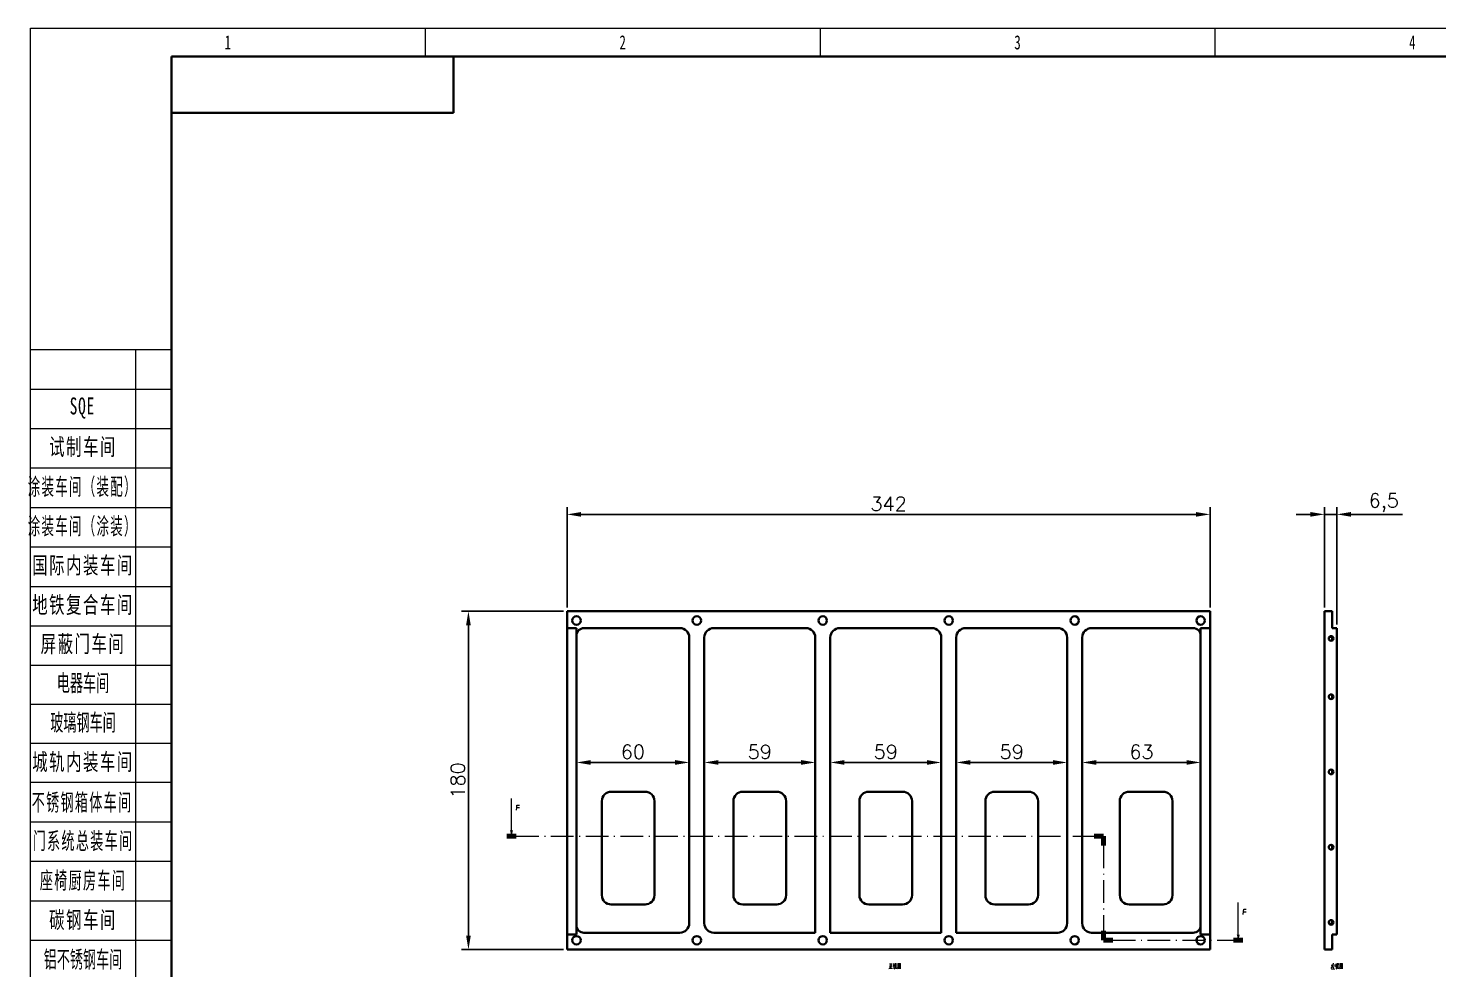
# Model space of a CAD drawing. Header units: millimetres. Extents: x -631 to 3210, y -561 to 2288.
# Drawn here: x -631 to 119, y 866 to 1366 of the extents above; entities that cross this region are included whole.
import ezdxf
from ezdxf.enums import TextEntityAlignment as Align

# ---------------------------------------------------------------- set-up
doc = ezdxf.new("R2010")
doc.units = ezdxf.units.MM
doc.header["$PDSIZE"] = -5
doc.linetypes.add('DASHDOT', pattern=[18.5, 12, -3, 0.5, -3])
doc.layers.get('0').update_dxf_attribs({"lineweight": 18})
for name, color, linetype, lineweight in [('尺寸线层', 3, 'Continuous', 18), ('粗实线层', 7, 'Continuous', 35), ('细实线层', 7, 'Continuous', 18)]:
    doc.layers.add(name, color=color, linetype=linetype, lineweight=lineweight)
doc.styles.get("Standard").update_dxf_attribs({"font": 'txt.shx', "bigfont": 'gbcbig.shx'})
doc.styles.add('标准', font='', dxfattribs={"width": 0.667})
doc.styles.get('标准').set_extended_font_data('宋体')
doc.dimstyles.get("Standard").update_dxf_attribs({"dimscale": 3, "dimtxt": 0.18, "dimasz": 0.18, "dimexe": 0.18, "dimexo": 0.0625, "dimgap": 0.09, "dimtad": 0, "dimtih": 1, "dimtoh": 1, "dimdec": 4, "dimzin": 0, "dimdsep": 46, "dimtxsty": 'Standard', "dimcen": 0.09, "dimdle": 0.36, "dimadec": 0, "dimazin": 0, "dimtfac": 1, "dimtdec": 4, "dimtofl": 0, "dimtmove": 0, "dimatfit": 3, "dimfxl": 1, "dimtolj": 1, "dimtzin": 0, "dimarcsym": 0})

# ---------------------------------------------------------------- blocks, each defined once
blk = doc.blocks.new('*X1')
at = {"layer": '尺寸线层', "linetype": 'Continuous'}
for p, q in [((-185, 91.49), (-210, 91.49)), ((-191.37, 91.49), (-191.37, -90.21)), ((-185, 84.49), (-210, 84.49)), ((-185, 77.49), (-210, 77.49)), ((-185, 70.49), (-210, 70.49)), ((-185, 63.49), (-210, 63.49)), ((-185, 56.49), (-210, 56.49)), ((-185, 49.49), (-210, 49.49)), ((-185, 42.49), (-210, 42.49)), ((-185, 35.56), (-210, 35.56)), ((-185, 35.56), (-210, 35.56)), ((-185, 28.64), (-210, 28.64)), ((-185, 28.64), (-210, 28.64)), ((-185, 21.71), (-210, 21.71)), ((-185, 21.71), (-210, 21.71)), ((-185, 14.79), (-210, 14.79)), ((-185, 7.79), (-210, 7.79)), ((-185, 0.79), (-210, 0.79)), ((-185, -6.21), (-210, -6.21)), ((-185, -13.21), (-210, -13.21))]:
    blk.add_line(p, q, dxfattribs=at)
at = {"layer": '粗实线层'}
for p, q in [((-185, -143.5), (-185, 143.5)), ((-185, 143.5), (205, 143.5)), ((-135, 143.5), (-135, 133.5)), ((-135, 133.5), (-185, 133.5))]:
    blk.add_line(p, q, dxfattribs=at)
at = {"layer": '细实线层'}
for p, q in [((-210, -148.5), (-210, 148.5)), ((-210, 148.5), (210, 148.5)), ((-140, 148.5), (-140, 143.5)), ((-70, 148.5), (-70, 143.5)), ((0, 148.5), (0, 143.5))]:
    blk.add_line(p, q, dxfattribs=at)
at = {"layer": '尺寸线层', "linetype": 'Continuous', "char_height": 3, "attachment_point": 5, "style": '标准'}
for s, insert, width, line_spacing_factor in [('\\T1.1;\\W0.667;SQE', (-200.8, 81.17), 31.0587, 0.47619), ('\\T1.1;\\W0.667;试制车间', (-200.68, 74.14), 31.0587, 0.57381), ('\\T1.1;\\W0.54149;涂装车间（装配）', (-200.73, 67.06), 27.5396, 0.574243), ('\\T1.1;\\W0.54149;涂装车间（涂装）', (-200.73, 60.06), 27.5396, 0.574243), ('\\T1.1;\\W0.667;国际内装车间', (-200.68, 53.14), 31.0587, 0.561905), ('\\T1.1;\\W0.667;地铁复合车间', (-200.68, 46.14), 31.0587, 0.561905), ('\\T1.1;\\W0.667;屏蔽门车间', (-200.68, 39.21), 31.0587, 0.561905), ('\\W1;{\\W0.567;\\T1;电器车间}', (-200.68, 32.29), 37.2629, 0.561905), ('\\W1;{\\W0.567;\\T1;玻璃钢车间}', (-200.68, 25.29), 37.2629, 0.564286), ('\\T1.1;城轨内装车间', (-200.68, 18.29), 18.6315, 1.15057), ('\\T1.1;{\\W0.567;不锈钢箱体车间}', (-200.85, 11.13), 18.6315, 1.15057), ('\\T1.1;{\\W0.567;门系统总装车间}', (-200.68, 4.29), 18.6315, 1.15057), ('\\T1.1;{\\W0.567;座椅厨房车间}', (-200.68, -2.71), 18.6315, 1.15057), ('\\T1.1;碳钢车间', (-200.68, -9.71), 18.6315, 1.15057), ('{\\W0.567;\\T1;铝不锈钢车间}', (-200.68, -16.71), 18.6315, 1.15057)]:
    blk.add_mtext(s, dxfattribs=dict(at, insert=insert, width=width, line_spacing_factor=line_spacing_factor))
at = {"layer": '尺寸线层', "style": '标准'}
for tag, height, width, p in [('T1', 2.5, 0.667, (-175, 146)), ('T2', 2.5, 0.667, (-105, 146)), ('T3', 2.5, 0.667, (-35, 146)), ('T4', 2.5, 0.667, (35, 146)), ('T5', 2.5, 0.667, (105, 146)), ('T6', 2.5, 0.667, (175, 146)), ('R1', 2.5, 0.667, (207.5, 111.38)), ('SQE', 3.5, 0.667, (-188.18, 80.99)), ('试制车间', 3.5, 0.28375, (-188.18, 73.99)), ('涂装车间（装配）', 3.5, 0.147264, (-188.18, 66.99)), ('涂装车间（涂装）', 3.5, 0.147264, (-188.18, 59.99)), ('国际内装车间', 3.5, 0.189302, (-188.18, 52.99)), ('地铁复合车间', 3.5, 0.186278, (-188.18, 46.02)), ('屏蔽门车间', 3.5, 0.225254, (-188.18, 39.14)), ('R2', 2.5, 0.667, (207.5, 37.12)), ('电器车间', 3.5, 0.292284, (-188.18, 32.21)), ('玻璃钢车间', 3.5, 0.225603, (-188.18, 25.29)), ('城轨内装车间', 3.5, 0.186278, (-188.18, 18.29)), ('不锈钢箱体车间', 3.5, 0.15932, (-188.18, 11.29)), ('门系统总装车间', 3.5, 0.161527, (-188.18, 4.29)), ('座椅厨房车间', 3.5, 0.186516, (-188.18, -2.71)), ('碳钢车间', 3.5, 0.28375, (-188.18, -9.71)), ('铝不锈钢车间', 3.5, 0.186397, (-188.18, -16.71)), ('风挡车间', 3.5, 0.284026, (-188.18, -23.71)), ('风道车间', 3.5, 0.284026, (-188.18, -30.71)), ('动车内装车间', 3.5, 0.186397, (-188.18, -37.71)), ('R3', 2.5, 0.667, (207.5, -37.12)), ('采购部', 3.5, 0.378308, (-188.18, -44.71)), ('检修服务部', 3.5, 0.223014, (-188.18, -51.71)), ('品管部', 3.5, 0.389426, (-188.18, -58.71)), ('生产保障部', 3.5, 0.223356, (-188.18, -65.71)), ('工业化部', 3.5, 0.281557, (-188.18, -72.71)), ('研发部', 3.5, 0.3788, (-188.18, -79.71)), ('旧底图总号', 3, 0.667, (-197.5, -100.5)), ('底图总号', 3, 0.667, (-197.5, -113.5)), ('R4', 2.5, 0.667, (207.5, -111.38)), ('签字', 3, 0.667, (-197.5, -126.5)), ('日期', 3, 0.667, (-197.5, -139.5)), ('B1', 2.5, 0.667, (-175, -146)), ('B2', 2.5, 0.667, (-105, -146)), ('B3', 2.5, 0.667, (-35, -146)), ('B4', 2.5, 0.667, (35, -146)), ('B5', 2.5, 0.667, (105, -146)), ('B6', 2.5, 0.667, (175, -146))]:
    blk.add_attdef(tag, text='', height=height, dxfattribs=dict(at, width=width)).set_placement(p, align=Align.MIDDLE_CENTER)
at = {"layer": '尺寸线层', "style": '标准', "width": 0.667}
blk.add_attdef('图号', text='', height=5.33, rotation=180, dxfattribs=at).set_placement((-160, 138.5), align=Align.MIDDLE_CENTER)
blk = doc.blocks.new('*X12')
at = {"layer": 'Defpoints', "color": 0, "transparency": 16777216}
for p in [(-2.59, 1107.98), (-344.59, 1056.51), (-2.59, 1056.51)]:
    blk.add_point(p, dxfattribs=at)
at = {"layer": '尺寸线层', "color": 0, "linetype": 'Continuous', "lineweight": -2, "transparency": 16777216}
for p, q in [((-344.59, 1058.39), (-344.59, 1111.73)), ((-2.59, 1058.39), (-2.59, 1111.73)), ((-337.09, 1107.98), (-10.09, 1107.98))]:
    blk.add_line(p, q, dxfattribs=at)
at = {"layer": '尺寸线层', "color": 0, "transparency": 16777216}
for points in [[(-337.09, 1109.23), (-337.09, 1106.73), (-344.59, 1107.98)], [(-10.09, 1109.23), (-10.09, 1106.73), (-2.59, 1107.98)]]:
    blk.add_solid(points, dxfattribs=at)
at = {"layer": '尺寸线层', "color": 0, "transparency": 16777216, "insert": (-173.59, 1113.6), "char_height": 7.5, "width": 38.5714, "attachment_point": 5, "bg_fill": 3, "box_fill_scale": 1.1, "bg_fill_color": 256, "bg_fill_true_color": 13158600, "bg_fill_transparency": 0}
blk.add_mtext('\\A1;342', dxfattribs=at)
blk = doc.blocks.new('*X13')
at = {"layer": 'Defpoints', "color": 0, "transparency": 16777216}
for p in [(-344.59, 1056.51), (-397.04, 876.51), (-344.59, 876.51)]:
    blk.add_point(p, dxfattribs=at)
at = {"layer": '尺寸线层', "color": 0, "linetype": 'Continuous', "lineweight": -2, "transparency": 16777216}
for p, q in [((-346.47, 1056.51), (-400.79, 1056.51)), ((-397.04, 1049.01), (-397.04, 884.01)), ((-346.47, 876.51), (-400.79, 876.51))]:
    blk.add_line(p, q, dxfattribs=at)
at = {"layer": '尺寸线层', "color": 0, "transparency": 16777216}
for points in [[(-398.29, 1049.01), (-395.79, 1049.01), (-397.04, 1056.51)], [(-398.29, 884.01), (-395.79, 884.01), (-397.04, 876.51)]]:
    blk.add_solid(points, dxfattribs=at)
at = {"layer": '尺寸线层', "color": 0, "transparency": 16777216, "insert": (-402.66, 966.51), "char_height": 7.5, "width": 36.4286, "attachment_point": 5, "rotation": 90, "bg_fill": 3, "box_fill_scale": 1.1, "bg_fill_color": 256, "bg_fill_true_color": 13158600, "bg_fill_transparency": 0}
blk.add_mtext('\\A1;180', dxfattribs=at)
blk = doc.blocks.new('*X14')
at = {"layer": 'Defpoints', "color": 0, "transparency": 16777216}
for p in [(64.79, 1107.98), (58.29, 1056.51), (64.79, 1047.51)]:
    blk.add_point(p, dxfattribs=at)
at = {"layer": '尺寸线层', "color": 0, "linetype": 'Continuous', "lineweight": -2, "transparency": 16777216}
for p, q in [((58.29, 1058.39), (58.29, 1111.73)), ((64.79, 1049.39), (64.79, 1111.73)), ((50.79, 1107.98), (43.29, 1107.98)), ((58.29, 1107.98), (64.79, 1107.98)), ((72.29, 1107.98), (99.79, 1107.98))]:
    blk.add_line(p, q, dxfattribs=at)
at = {"layer": '尺寸线层', "color": 0, "transparency": 16777216}
for points in [[(50.79, 1109.23), (50.79, 1106.73), (58.29, 1107.98)], [(72.29, 1109.23), (72.29, 1106.73), (64.79, 1107.98)]]:
    blk.add_solid(points, dxfattribs=at)
at = {"layer": '尺寸线层', "color": 0, "transparency": 16777216, "insert": (89.79, 1114.23), "char_height": 7.5, "width": 30.7143, "attachment_point": 5, "bg_fill": 3, "box_fill_scale": 1.1, "bg_fill_color": 256, "bg_fill_true_color": 13158600, "bg_fill_transparency": 0}
blk.add_mtext('\\A1;6,5', dxfattribs=at)
blk = doc.blocks.new('*X44')
at = {"layer": 'Defpoints', "color": 0, "transparency": 16777216}
for p in [(-78.59, 976.06), (-78.59, 972.25), (-137.59, 966.93)]:
    blk.add_point(p, dxfattribs=at)
at = {"layer": '尺寸线层', "color": 0, "linetype": 'Continuous', "lineweight": -2, "transparency": 16777216}
for p, q in [((-137.59, 968.81), (-137.59, 979.81)), ((-130.09, 976.06), (-86.09, 976.06)), ((-78.59, 974.12), (-78.59, 979.81))]:
    blk.add_line(p, q, dxfattribs=at)
at = {"layer": '尺寸线层', "color": 0, "transparency": 16777216}
for points in [[(-130.09, 977.31), (-130.09, 974.81), (-137.59, 976.06)], [(-86.09, 977.31), (-86.09, 974.81), (-78.59, 976.06)]]:
    blk.add_solid(points, dxfattribs=at)
at = {"layer": '尺寸线层', "color": 0, "transparency": 16777216, "insert": (-108.09, 981.69), "char_height": 7.5, "width": 23.5714, "attachment_point": 5, "bg_fill": 3, "box_fill_scale": 1.1, "bg_fill_color": 256, "bg_fill_true_color": 13158600, "bg_fill_transparency": 0}
blk.add_mtext('\\A1;59', dxfattribs=at)
blk = doc.blocks.new('*X45')
at = {"layer": 'Defpoints', "color": 0, "transparency": 16777216}
for p in [(-7.59, 976.06), (-70.59, 971.31), (-7.59, 966.93)]:
    blk.add_point(p, dxfattribs=at)
at = {"layer": '尺寸线层', "color": 0, "linetype": 'Continuous', "lineweight": -2, "transparency": 16777216}
for p, q in [((-70.59, 973.19), (-70.59, 979.81)), ((-63.09, 976.06), (-15.09, 976.06)), ((-7.59, 968.81), (-7.59, 979.81))]:
    blk.add_line(p, q, dxfattribs=at)
at = {"layer": '尺寸线层', "color": 0, "transparency": 16777216}
for points in [[(-63.09, 977.31), (-63.09, 974.81), (-70.59, 976.06)], [(-15.09, 977.31), (-15.09, 974.81), (-7.59, 976.06)]]:
    blk.add_solid(points, dxfattribs=at)
at = {"layer": '尺寸线层', "color": 0, "transparency": 16777216, "insert": (-39.09, 981.69), "char_height": 7.5, "width": 23.5714, "attachment_point": 5, "bg_fill": 3, "box_fill_scale": 1.1, "bg_fill_color": 256, "bg_fill_true_color": 13158600, "bg_fill_transparency": 0}
blk.add_mtext('\\A1;63', dxfattribs=at)
blk = doc.blocks.new('*X46')
at = {"layer": 'Defpoints', "color": 0, "transparency": 16777216}
for p in [(-145.59, 976.06), (-204.59, 972.25), (-145.59, 972.87)]:
    blk.add_point(p, dxfattribs=at)
at = {"layer": '尺寸线层', "color": 0, "linetype": 'Continuous', "lineweight": -2, "transparency": 16777216}
for p, q in [((-204.59, 974.12), (-204.59, 979.81)), ((-197.09, 976.06), (-153.09, 976.06)), ((-145.59, 974.75), (-145.59, 979.81))]:
    blk.add_line(p, q, dxfattribs=at)
at = {"layer": '尺寸线层', "color": 0, "transparency": 16777216}
for points in [[(-197.09, 977.31), (-197.09, 974.81), (-204.59, 976.06)], [(-153.09, 977.31), (-153.09, 974.81), (-145.59, 976.06)]]:
    blk.add_solid(points, dxfattribs=at)
at = {"layer": '尺寸线层', "color": 0, "transparency": 16777216, "insert": (-175.09, 981.69), "char_height": 7.5, "width": 23.5714, "attachment_point": 5, "bg_fill": 3, "box_fill_scale": 1.1, "bg_fill_color": 256, "bg_fill_true_color": 13158600, "bg_fill_transparency": 0}
blk.add_mtext('\\A1;59', dxfattribs=at)
blk = doc.blocks.new('*X47')
at = {"layer": 'Defpoints', "color": 0, "transparency": 16777216}
for p in [(-271.59, 976.06), (-271.59, 971.31), (-212.59, 970.37)]:
    blk.add_point(p, dxfattribs=at)
at = {"layer": '尺寸线层', "color": 0, "linetype": 'Continuous', "lineweight": -2, "transparency": 16777216}
for p, q in [((-271.59, 973.19), (-271.59, 979.81)), ((-220.09, 976.06), (-264.09, 976.06)), ((-212.59, 972.25), (-212.59, 979.81))]:
    blk.add_line(p, q, dxfattribs=at)
at = {"layer": '尺寸线层', "color": 0, "transparency": 16777216}
for points in [[(-264.09, 977.31), (-264.09, 974.81), (-271.59, 976.06)], [(-220.09, 977.31), (-220.09, 974.81), (-212.59, 976.06)]]:
    blk.add_solid(points, dxfattribs=at)
at = {"layer": '尺寸线层', "color": 0, "transparency": 16777216, "insert": (-242.09, 981.69), "char_height": 7.5, "width": 23.5714, "attachment_point": 5, "bg_fill": 3, "box_fill_scale": 1.1, "bg_fill_color": 256, "bg_fill_true_color": 13158600, "bg_fill_transparency": 0}
blk.add_mtext('\\A1;59', dxfattribs=at)
blk = doc.blocks.new('*X48')
at = {"layer": 'Defpoints', "color": 0, "transparency": 16777216}
for p in [(-279.59, 976.06), (-279.59, 975.92), (-339.59, 971.23)]:
    blk.add_point(p, dxfattribs=at)
at = {"layer": '尺寸线层', "color": 0, "linetype": 'Continuous', "lineweight": -2, "transparency": 16777216}
for p, q in [((-339.59, 973.11), (-339.59, 979.81)), ((-332.09, 976.06), (-287.09, 976.06)), ((-279.59, 977.8), (-279.59, 979.81))]:
    blk.add_line(p, q, dxfattribs=at)
at = {"layer": '尺寸线层', "color": 0, "transparency": 16777216}
for points in [[(-332.09, 977.31), (-332.09, 974.81), (-339.59, 976.06)], [(-287.09, 977.31), (-287.09, 974.81), (-279.59, 976.06)]]:
    blk.add_solid(points, dxfattribs=at)
at = {"layer": '尺寸线层', "color": 0, "transparency": 16777216, "insert": (-309.59, 981.69), "char_height": 7.5, "width": 23.5714, "attachment_point": 5, "bg_fill": 3, "box_fill_scale": 1.1, "bg_fill_color": 256, "bg_fill_true_color": 13158600, "bg_fill_transparency": 0}
blk.add_mtext('\\A1;60', dxfattribs=at)

msp = doc.modelspace()

# ---------------------------------------------------------------- hatches: boundary and pattern name
at = {"lineweight": 13}
for points in [[(-374.935, 939.92), (-374.131, 936.92), (-373.327, 939.92)], [(11.615, 884.513), (12.419, 881.513), (13.222, 884.513)]]:
    msp.add_hatch(color=7, dxfattribs=at).paths.add_polyline_path(points, flags=0)

# ---------------------------------------------------------------- linework, layer by layer
at = {"color": 7, "lineweight": 35}
for p, q in [((-344.594, 1056.513), (-2.594, 1056.513)), ((58.291, 876.513), (58.291, 1056.513)), ((-344.594, 884.513), (-344.594, 1047.513)), ((-339.594, 884.513), (-339.594, 1047.513)), ((-335.594, 1047.513), (-284.594, 1047.513)), ((-266.594, 1047.513), (-217.594, 1047.513)), ((-199.594, 1047.513), (-150.594, 1047.513)), ((-132.594, 1047.513), (-83.594, 1047.513)), ((-65.594, 1047.513), (-11.594, 1047.513)), ((-7.594, 1047.513), (-7.594, 884.513)), ((-2.594, 1047.513), (-2.594, 884.513)), ((64.791, 884.513), (64.791, 1047.513)), ((-279.594, 1042.513), (-279.594, 890.513)), ((-271.594, 890.513), (-271.594, 1042.513)), ((-212.594, 1042.513), (-212.594, 885.513)), ((-204.594, 885.513), (-204.594, 1042.513)), ((-145.594, 1042.513), (-145.594, 885.513)), ((-137.594, 885.513), (-137.594, 1042.513)), ((-78.594, 1042.513), (-78.594, 890.513)), ((-70.594, 890.513), (-70.594, 1042.513)), ((-326.094, 905.513), (-326.094, 955.513)), ((-298.094, 955.513), (-298.094, 905.513)), ((-256.094, 905.513), (-256.094, 955.513)), ((-228.094, 955.513), (-228.094, 905.513)), ((-189.094, 905.513), (-189.094, 955.513)), ((-161.094, 955.513), (-161.094, 905.513)), ((-122.094, 905.513), (-122.094, 955.513)), ((-94.094, 955.513), (-94.094, 905.513)), ((-50.594, 905.513), (-50.594, 955.513)), ((-22.594, 955.513), (-22.594, 905.513)), ((-284.594, 885.513), (-335.594, 885.513)), ((-212.594, 885.513), (-266.594, 885.513)), ((-145.594, 885.513), (-204.594, 885.513)), ((-83.594, 885.513), (-137.594, 885.513)), ((-11.594, 885.513), (-65.594, 885.513)), ((-2.594, 876.513), (-344.594, 876.513))]:
    msp.add_line(p, q, dxfattribs=at)
at = {"color": 7, "lineweight": 35, "ltscale": 0.225}
for p, q in [((-344.594, 1047.513), (-344.594, 1056.513)), ((-2.594, 1056.513), (-2.594, 1047.513)), ((62.291, 1047.513), (62.291, 1056.513))]:
    msp.add_line(p, q, dxfattribs=at)
at = {"color": 7, "lineweight": 35, "ltscale": 0.1}
for p, q in [((58.291, 1056.513), (62.291, 1056.513)), ((58.291, 876.513), (62.291, 876.513))]:
    msp.add_line(p, q, dxfattribs=at)
at = {"color": 7, "lineweight": 35, "ltscale": 0.125}
for p, q in [((-344.594, 1047.513), (-339.594, 1047.513)), ((-2.594, 1047.513), (-7.594, 1047.513)), ((-344.594, 884.513), (-339.594, 884.513)), ((-7.594, 884.513), (-2.594, 884.513))]:
    msp.add_line(p, q, dxfattribs=at)
at = {"color": 7, "lineweight": 35, "ltscale": 0.0625}
for p, q in [((64.791, 1047.513), (62.291, 1047.513)), ((62.291, 884.513), (64.791, 884.513))]:
    msp.add_line(p, q, dxfattribs=at)
at = {"color": 7, "lineweight": 35, "ltscale": 0.016159}
msp.add_line((62.291, 1043.159), (62.291, 1042.513), dxfattribs=at)
at = {"color": 7, "lineweight": 13, "ltscale": 0.041138}
for p, q in [((62.291, 1042.513), (60.645, 1042.513)), ((60.645, 890.513), (62.291, 890.513))]:
    msp.add_line(p, q, dxfattribs=at)
at = {"color": 7, "lineweight": 35, "ltscale": 0.041143}
msp.add_line((62.291, 1042.513), (62.291, 1040.867), dxfattribs=at)
at = {"color": 7, "lineweight": 35, "ltscale": 0.057284}
for p, q in [((62.291, 1012.158), (62.291, 1009.867)), ((62.291, 972.158), (62.291, 969.867)), ((62.291, 932.158), (62.291, 929.867))]:
    msp.add_line(p, q, dxfattribs=at)
at = {"color": 7, "lineweight": 35, "ltscale": 0.45}
for p, q in [((-321.094, 960.513), (-303.094, 960.513)), ((-251.094, 960.513), (-233.094, 960.513)), ((-184.094, 960.513), (-166.094, 960.513)), ((-117.094, 960.513), (-99.094, 960.513)), ((-45.594, 960.513), (-27.594, 960.513)), ((-303.094, 900.513), (-321.094, 900.513)), ((-233.094, 900.513), (-251.094, 900.513)), ((-166.094, 900.513), (-184.094, 900.513)), ((-99.094, 900.513), (-117.094, 900.513)), ((-27.594, 900.513), (-45.594, 900.513))]:
    msp.add_line(p, q, dxfattribs=at)
at = {"color": 7, "lineweight": 13}
for p, q in [((-374.131, 936.92), (-374.131, 956.92)), ((12.419, 881.513), (12.419, 901.513))]:
    msp.add_line(p, q, dxfattribs=at)
at = {"color": 7, "lineweight": 100, "ltscale": 0.125}
for p, q in [((-376.631, 936.92), (-371.631, 936.92)), ((-59.301, 936.92), (-64.301, 936.92)), ((-59.301, 936.92), (-59.301, 931.92)), ((-59.301, 881.513), (-59.301, 886.513)), ((-59.301, 881.513), (-54.301, 881.513)), ((14.919, 881.513), (9.919, 881.513))]:
    msp.add_line(p, q, dxfattribs=at)
at = {"color": 7, "linetype": 'DASHDOT', "lineweight": 13}
for p, q in [((-371.631, 936.92), (-64.301, 936.92)), ((-59.301, 931.92), (-59.301, 886.513)), ((-54.301, 881.513), (9.919, 881.513))]:
    msp.add_line(p, q, dxfattribs=at)
at = {"color": 7, "lineweight": 35, "ltscale": 0.041141}
msp.add_line((62.291, 892.158), (62.291, 890.513), dxfattribs=at)
at = {"color": 7, "lineweight": 35, "ltscale": 0.016142}
msp.add_line((62.291, 890.513), (62.291, 889.867), dxfattribs=at)
at = {"color": 7, "lineweight": 35, "ltscale": 0.2}
for p, q in [((-344.594, 876.513), (-344.594, 884.513)), ((-2.594, 884.513), (-2.594, 876.513)), ((62.291, 876.513), (62.291, 884.513))]:
    msp.add_line(p, q, dxfattribs=at)
at = {"color": 7, "lineweight": 13}
for points in [[(-371.506, 950.604), (-371.366, 952.179), (-371.261, 953.404), (-369.861, 953.404)], [(-371.366, 952.109), (-369.966, 952.109)], [(15.044, 895.196), (15.184, 896.771), (15.289, 897.996), (16.689, 897.996)], [(15.184, 896.701), (16.584, 896.701)], [(-173.419, 866.538), (-171.459, 866.643)], [(-173.139, 868.953), (-171.634, 869.023)], [(-172.859, 868.148), (-172.859, 866.573)], [(-172.369, 868.953), (-172.369, 867.798), (-172.369, 866.608)], [(-172.369, 867.833), (-171.739, 867.903)], [(-170.549, 868.568), (-170.724, 868.078), (-171.214, 867.343)], [(-171.179, 868.358), (-170.619, 868.428)], [(-170.899, 869.233), (-170.619, 868.813)], [(-170.724, 868.078), (-170.724, 866.293)], [(-170.724, 867.903), (-170.409, 867.588)], [(-170.619, 866.293), (-170.339, 866.573)], [(-170.339, 866.573), (-170.094, 866.923)], [(-170.129, 869.198), (-170.129, 867.518)], [(-169.464, 869.023), (-170.129, 868.953)], [(-169.919, 867.553), (-170.094, 866.923)], [(-169.814, 868.603), (-169.919, 867.553)], [(-169.779, 866.573), (-169.779, 867.658)], [(-169.639, 866.468), (-169.779, 866.573)], [(-169.219, 866.468), (-169.639, 866.468)], [(-169.534, 867.448), (-169.464, 869.128)], [(-169.219, 867.098), (-169.219, 866.468)], [(-168.694, 869.233), (-168.694, 867.763), (-168.694, 866.258)], [(-168.694, 869.198), (-168.694, 867.798), (-168.694, 866.398)], [(-167.224, 869.058), (-168.694, 868.918)], [(-168.694, 866.503), (-167.329, 866.608)], [(-168.624, 867.308), (-168.134, 867.728)], [(-167.924, 868.778), (-168.484, 867.973)], [(-168.169, 868.218), (-167.469, 867.483)], [(-168.169, 867.133), (-167.819, 866.748)], [(-168.134, 868.428), (-167.679, 868.498)], [(-168.134, 867.728), (-167.924, 868.008)], [(-168.064, 867.518), (-167.819, 867.238)], [(-167.924, 868.008), (-167.574, 868.638)], [(-167.469, 867.483), (-167.294, 867.518)], [(-167.259, 866.328), (-167.259, 866.433), (-167.329, 866.608)], [(-167.259, 866.433), (-167.259, 867.798), (-167.224, 869.198)], [(62.241, 867.343), (61.681, 866.468)], [(61.891, 868.323), (63.711, 868.463)], [(61.996, 866.223), (63.711, 866.328)], [(62.696, 868.393), (62.241, 867.343)], [(62.381, 867.413), (63.466, 867.518)], [(62.906, 869.338), (62.696, 868.393)], [(62.906, 867.448), (62.871, 866.258)], [(64.586, 868.568), (64.411, 868.078), (63.921, 867.343)], [(63.956, 868.358), (64.516, 868.428)], [(64.236, 869.233), (64.516, 868.813)], [(64.411, 868.078), (64.411, 866.293)], [(64.411, 867.903), (64.726, 867.588)], [(64.516, 866.293), (64.796, 866.573)], [(64.796, 866.573), (65.041, 866.923)], [(65.006, 869.198), (65.006, 867.518)], [(65.671, 869.023), (65.006, 868.953)], [(65.216, 867.553), (65.041, 866.923)], [(65.321, 868.603), (65.216, 867.553)], [(65.356, 866.573), (65.356, 867.658)], [(65.496, 866.468), (65.356, 866.573)], [(65.916, 866.468), (65.496, 866.468)], [(65.601, 867.448), (65.671, 869.128)], [(65.916, 867.098), (65.916, 866.468)], [(66.441, 869.233), (66.441, 867.763), (66.441, 866.258)], [(66.441, 869.198), (66.441, 867.798), (66.441, 866.398)], [(67.911, 869.058), (66.441, 868.918)], [(66.441, 866.503), (67.806, 866.608)], [(66.511, 867.308), (67.001, 867.728)], [(67.211, 868.778), (66.651, 867.973)], [(66.966, 868.218), (67.666, 867.483)], [(66.966, 867.133), (67.316, 866.748)], [(67.001, 868.428), (67.456, 868.498)], [(67.001, 867.728), (67.211, 868.008)], [(67.071, 867.518), (67.316, 867.238)], [(67.211, 868.008), (67.561, 868.638)], [(67.666, 867.483), (67.841, 867.518)], [(67.876, 866.328), (67.876, 866.433), (67.806, 866.608)], [(67.876, 866.433), (67.876, 867.798), (67.911, 869.198)]]:
    msp.add_lwpolyline(points, dxfattribs=at)
at = {"color": 7, "lineweight": 35}
for centre, radius in [((-339.594, 1051.513), 2.25), ((-275.594, 1051.513), 2.25), ((-208.594, 1051.513), 2.25), ((-141.594, 1051.513), 2.25), ((-74.594, 1051.513), 2.25), ((-7.594, 1051.513), 2.25), ((61.791, 1042.013), 1.25), ((61.791, 1011.013), 1.25), ((61.791, 971.013), 1.25), ((61.791, 931.013), 1.25), ((61.791, 891.013), 1.25), ((-339.594, 881.513), 2.25), ((-275.594, 881.513), 2.25), ((-208.594, 881.513), 2.25), ((-141.594, 881.513), 2.25), ((-74.594, 881.513), 2.25), ((-7.594, 881.513), 2.25)]:
    msp.add_circle(centre, radius, dxfattribs=at)
for centre, radius, start, end in [((-335.594, 1043.513), 4, 90.000003, 179.999997), ((-284.594, 1042.513), 5, 0, 90), ((-266.594, 1042.513), 5, 90.000003, 179.999997), ((-217.594, 1042.513), 5, 0, 90), ((-199.594, 1042.513), 5, 90.000003, 179.999997), ((-150.594, 1042.513), 5, 0, 90), ((-132.594, 1042.513), 5, 90.000003, 179.999997), ((-83.594, 1042.513), 5, 0, 90), ((-65.594, 1042.513), 5, 90.000003, 179.999997), ((-11.594, 1043.513), 4, 0, 90), ((-321.094, 955.513), 5, 90.000003, 180.000008), ((-303.094, 955.513), 5, 0, 90), ((-251.094, 955.513), 5, 90.000003, 180.000008), ((-233.094, 955.513), 5, 0, 90), ((-184.094, 955.513), 5, 90.000003, 180.000008), ((-166.094, 955.513), 5, 0, 90), ((-117.094, 955.513), 5, 90.000003, 180.000008), ((-99.094, 955.513), 5, 0, 90), ((-45.594, 955.513), 5, 90.000003, 180.000008), ((-27.594, 955.513), 5, 0, 90), ((-321.094, 905.513), 5, 180.000005, 270), ((-303.094, 905.513), 5, 269.999997, 359.999997), ((-251.094, 905.513), 5, 180.000005, 270), ((-233.094, 905.513), 5, 269.999997, 359.999997), ((-184.094, 905.513), 5, 180.000005, 270), ((-166.094, 905.513), 5, 269.999997, 359.999997), ((-117.094, 905.513), 5, 180.000005, 270), ((-99.094, 905.513), 5, 269.999997, 359.999997), ((-45.594, 905.513), 5, 180.000005, 270), ((-27.594, 905.513), 5, 269.999997, 359.999997), ((-335.594, 889.513), 4, 180.000005, 270), ((-284.594, 890.513), 5, 269.999997, 359.999997), ((-266.594, 890.513), 5, 180.000005, 270), ((-83.594, 890.513), 5, 269.999997, 359.999997), ((-65.594, 890.513), 5, 180.000005, 270), ((-11.594, 889.513), 4, 269.999997, 359.999997)]:
    msp.add_arc(centre, radius, start, end, dxfattribs=at)

# ---------------------------------------------------------------- block references
ref = msp.add_blockref('*X1', (0, 921), dxfattribs=dict(xscale=3, yscale=3, zscale=3))
ref.add_attrib('T1', '1', dxfattribs={"layer": '尺寸线层', "height": 7.5, "style": '标准', "width": 0.667}).set_placement((-525, 1359), align=Align.MIDDLE_CENTER)
ref.add_attrib('T2', '2', dxfattribs={"layer": '尺寸线层', "height": 7.5, "style": '标准', "width": 0.667}).set_placement((-315, 1359), align=Align.MIDDLE_CENTER)
ref.add_attrib('T3', '3', dxfattribs={"layer": '尺寸线层', "height": 7.5, "style": '标准', "width": 0.667}).set_placement((-105, 1359), align=Align.MIDDLE_CENTER)
ref.add_attrib('T4', '4', dxfattribs={"layer": '尺寸线层', "height": 7.5, "style": '标准', "width": 0.667}).set_placement((105, 1359), align=Align.MIDDLE_CENTER)

# ---------------------------------------------------------------- next in the draw order: dimensions: what is measured, and where the dimension line sits
at = {"layer": '尺寸线层'}
for base, p1, p2, picture, middle in [((-2.594, 1107.975), (-344.594, 1056.513), (-2.594, 1056.513), '*X12', (-173.594, 1113.6)), ((64.791, 1107.975), (58.291, 1056.513), (64.791, 1047.513), '*X14', (89.791, 1114.225)), ((-271.594, 976.064), (-212.594, 970.372), (-271.594, 971.31), '*X47', (-242.094, 981.689))]:
    dim = msp.add_linear_dim(base=base, p1=p1, p2=p2, dimstyle='Standard', override={"dimtxt": 2.5, "dimasz": 2.5, "dimexe": 1.25, "dimexo": 0.625, "dimgap": 0.625, "dimtad": 1, "dimtih": 0, "dimtoh": 0, "dimdec": 2, "dimzin": 8, "dimdsep": 44, "dimsah": 1, "dimdle": 5, "dimtdec": 2, "dimtofl": 1, "dimatfit": 0, "dimtfill": 1, "dimtzin": 8}, dxfattribs=at)
    dim.commit()
    dim.dimension.update_dxf_attribs({"geometry": picture, "text_midpoint": middle})
for base, p1, p2, picture, middle in [((-279.594, 976.064), (-339.594, 971.232), (-279.594, 975.921), '*X48', (-309.594, 981.689)), ((-145.594, 976.064), (-204.594, 972.248), (-145.594, 972.873), '*X46', (-175.094, 981.689)), ((-78.594, 976.064), (-137.594, 966.934), (-78.594, 972.248), '*X44', (-108.094, 981.689)), ((-7.594, 976.064), (-70.594, 971.31), (-7.594, 966.934), '*X45', (-39.094, 981.689))]:
    dim = msp.add_linear_dim(base=base, p1=p1, p2=p2, angle=180, dimstyle='Standard', override={"dimtxt": 2.5, "dimasz": 2.5, "dimexe": 1.25, "dimexo": 0.625, "dimgap": 0.625, "dimtad": 1, "dimtih": 0, "dimtoh": 0, "dimdec": 2, "dimzin": 8, "dimdsep": 44, "dimsah": 1, "dimdle": 5, "dimtdec": 2, "dimtofl": 1, "dimatfit": 0, "dimtfill": 1, "dimtzin": 8}, dxfattribs=at)
    dim.commit()
    dim.dimension.update_dxf_attribs({"geometry": picture, "text_midpoint": middle})

# ---------------------------------------------------------------- next in the draw order: dimensions: what is measured, and where the dimension line sits
dim = msp.add_linear_dim(base=(-397.035, 876.513), p1=(-344.594, 1056.513), p2=(-344.594, 876.513), angle=90, dimstyle='Standard', override={"dimtxt": 2.5, "dimasz": 2.5, "dimexe": 1.25, "dimexo": 0.625, "dimgap": 0.625, "dimtad": 1, "dimtih": 0, "dimtoh": 0, "dimdec": 2, "dimzin": 8, "dimdsep": 44, "dimsah": 1, "dimdle": 5, "dimtdec": 2, "dimtofl": 1, "dimatfit": 0, "dimtfill": 1, "dimtzin": 8}, dxfattribs=at)
dim.commit()
dim.dimension.update_dxf_attribs({"geometry": '*X13', "text_midpoint": (-402.66, 966.513)})

doc.saveas('drawing.dxf')
